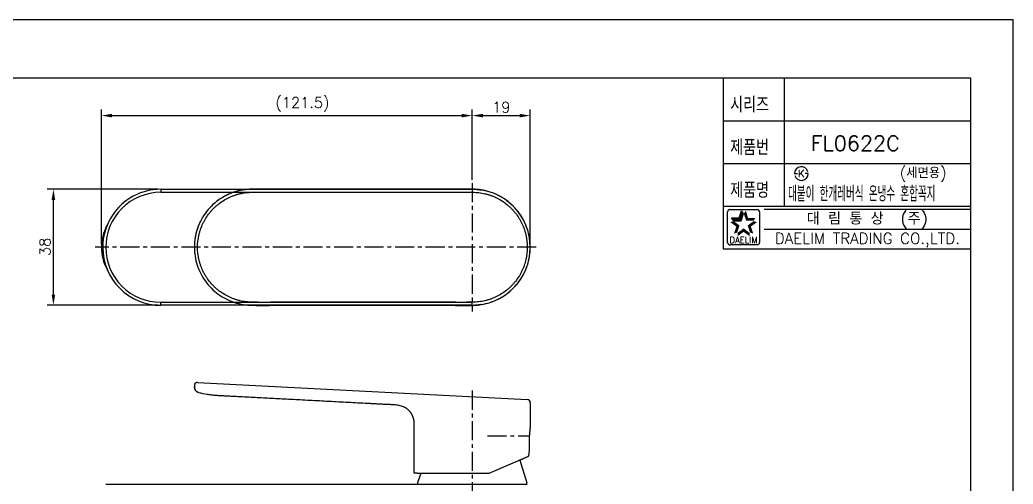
# Model space of a CAD drawing. Extents: x 19896 to 20490, y -3930 to -3510.
# Drawn here: x 20164.6 to 20489.9, y -3662.1 to -3510.2 of the extents above; entities that cross this region are included whole.
import ezdxf
from ezdxf.enums import TextEntityAlignment as Align

# ---------------------------------------------------------------- set-up
doc = ezdxf.new("R2010")
doc.units = 0
doc.header["$LTSCALE"] = 5
doc.header["$MEASUREMENT"] = 0
doc.linetypes.add('CENTER', pattern=[2, 1.25, -0.25, 0.25, -0.25])
doc.layers.get('0').update_dxf_attribs({"color": 2, "linetype": 'CONTINUOUS'})
doc.layers.get('Defpoints').update_dxf_attribs({"linetype": 'CONTINUOUS'})
for name, color, linetype in [('CL', 1, 'CENTER'), ('D', 2, 'CONTINUOUS'), ('TXT', 4, 'CONTINUOUS')]:
    doc.layers.add(name, color=color, linetype=linetype)
doc.styles.add('GHS', font='romans', dxfattribs={"bigfont": 'ghs'})
doc.styles.add('ROMANS', font='ROMANS.shx', dxfattribs={"height": 3.5})
doc.dimstyles.new('HONG', dxfattribs={"dimscale": 0, "dimtxt": 3.5, "dimasz": 3.5, "dimexe": 2, "dimexo": 1, "dimgap": 1, "dimtad": 1, "dimdec": 4, "dimdsep": 46, "dimtxsty": 'GHS', "dimcen": 3, "dimclrd": 2, "dimclre": 2, "dimclrt": 2, "dimadec": 0, "dimazin": 0, "dimtfac": 1, "dimtdec": 4, "dimtmove": 0, "dimatfit": 2, "dimfxl": 0, "dimtvp": 1, "dimtolj": 1, "dimarcsym": 0})

# ---------------------------------------------------------------- blocks, each defined once
blk = doc.blocks.new('*D5')
at = {"layer": 'D', "color": 2, "lineweight": -2}
for p, q in [((20191.3, -3583.57), (20191.3, -3539.49)), ((20194.8, -3541.49), (20309.25, -3541.49)), ((20312.75, -3562.56), (20312.75, -3539.49))]:
    blk.add_line(p, q, dxfattribs=at)
at = {"layer": 'D', "color": 2}
for points in [[(20194.8, -3540.91), (20194.8, -3542.08), (20191.3, -3541.49)], [(20309.25, -3540.91), (20309.25, -3542.08), (20312.75, -3541.49)]]:
    blk.add_solid(points, dxfattribs=at)
at = {"layer": 'Defpoints', "color": 0}
for p in [(20312.75, -3541.49), (20312.75, -3563.56), (20191.3, -3584.57)]:
    blk.add_point(p, dxfattribs=at)
at = {"layer": 'D', "color": 2, "insert": (20257.16, -3537.83), "char_height": 3.5, "attachment_point": 5, "style": 'GHS'}
blk.add_mtext('\\A1;(121.5)', dxfattribs=at)
blk = doc.blocks.new('*D6')
at = {"layer": 'D', "color": 2, "lineweight": -2}
for p, q in [((20312.75, -3550.03), (20312.75, -3539.49)), ((20316.25, -3541.49), (20328.25, -3541.49)), ((20331.75, -3583.6), (20331.75, -3539.49))]:
    blk.add_line(p, q, dxfattribs=at)
at = {"layer": 'D', "color": 2}
for points in [[(20316.25, -3540.91), (20316.25, -3542.08), (20312.75, -3541.49)], [(20328.25, -3540.91), (20328.25, -3542.08), (20331.75, -3541.49)]]:
    blk.add_solid(points, dxfattribs=at)
at = {"layer": 'Defpoints', "color": 0}
for p in [(20331.75, -3541.49), (20312.75, -3551.03), (20331.75, -3584.6)]:
    blk.add_point(p, dxfattribs=at)
at = {"layer": 'D', "color": 2, "insert": (20322.25, -3538.74), "char_height": 3.5, "attachment_point": 5, "style": 'GHS'}
blk.add_mtext('\\A1;19', dxfattribs=at)
blk = doc.blocks.new('*D7')
at = {"layer": 'D', "color": 2, "lineweight": -2}
for p, q in [((20209.75, -3565.6), (20173.6, -3565.6)), ((20175.6, -3600.1), (20175.6, -3569.1)), ((20209.75, -3603.6), (20173.6, -3603.6))]:
    blk.add_line(p, q, dxfattribs=at)
at = {"layer": 'D', "color": 2}
for points in [[(20175.02, -3569.1), (20176.18, -3569.1), (20175.6, -3565.6)], [(20175.02, -3600.1), (20176.18, -3600.1), (20175.6, -3603.6)]]:
    blk.add_solid(points, dxfattribs=at)
at = {"layer": 'Defpoints', "color": 0}
for p in [(20175.6, -3565.6), (20210.75, -3565.6), (20210.75, -3603.6)]:
    blk.add_point(p, dxfattribs=at)
at = {"layer": 'D', "color": 2, "insert": (20172.85, -3584.46), "char_height": 3.5, "attachment_point": 5, "rotation": 90, "style": 'GHS'}
blk.add_mtext('\\A1;38', dxfattribs=at)

msp = doc.modelspace()

# ---------------------------------------------------------------- linework, layer by layer
at = {"color": 7}
for p, q in [((20394.91222, -3529.15456), (20394.91222, -3585.15456)), ((20414.91222, -3529.15456), (20414.91222, -3571.15456)), ((20394.91222, -3543.15456), (20475.91222, -3543.15456)), ((20394.91222, -3557.15456), (20475.91222, -3557.15456)), ((20394.91222, -3571.15456), (20475.91222, -3571.15456)), ((20394.91222, -3585.15456), (20475.91222, -3585.15456))]:
    msp.add_line(p, q, dxfattribs=at)
at = {"color": 7, "linetype": 'Continuous'}
for p, q in [((20210.7521, -3565.59718), (20312.7521, -3565.59718)), ((20210.7521, -3565.59718), (20210.7521, -3566.59718)), ((20210.7521, -3566.597), (20312.7521, -3566.59718)), ((20240.60335, -3565.57888), (20240.19597, -3565.5952)), ((20241.0075, -3565.56548), (20240.60335, -3565.57888)), ((20241.41027, -3565.55407), (20241.0075, -3565.56548)), ((20241.81256, -3565.5445), (20241.41027, -3565.55407)), ((20242.21504, -3565.53676), (20241.81256, -3565.5445)), ((20242.81952, -3565.5284), (20242.21504, -3565.53676)), ((20243.42197, -3565.52345), (20242.81952, -3565.5284)), ((20244.01973, -3565.52144), (20243.42197, -3565.52345)), ((20246.17202, -3565.53238), (20245.00586, -3565.52347)), ((20249.91674, -3565.57497), (20246.17202, -3565.53238)), ((20251.35768, -3565.58403), (20249.91674, -3565.57497)), ((20251.71355, -3565.5853), (20251.35768, -3565.58403)), ((20265.66022, -3565.57192), (20251.71355, -3565.5853)), ((20282.90228, -3565.57436), (20265.66022, -3565.57192)), ((20299.67654, -3565.58716), (20282.90228, -3565.57436)), ((20302.17517, -3565.58393), (20299.67654, -3565.58716)), ((20303.98081, -3565.57141), (20302.17517, -3565.58393)), ((20308.46098, -3565.52374), (20303.98081, -3565.57141)), ((20311.66378, -3565.5437), (20308.46098, -3565.52374)), ((20310.75616, -3565.4657), (20310.8897, -3565.46233)), ((20310.8897, -3565.46233), (20311.02109, -3565.46)), ((20311.02109, -3565.46), (20311.15144, -3565.4586)), ((20311.15144, -3565.4586), (20311.28118, -3565.45808)), ((20311.28118, -3565.45808), (20311.4105, -3565.45839)), ((20311.4105, -3565.45839), (20311.53961, -3565.45949)), ((20311.53961, -3565.45949), (20311.66869, -3565.46136)), ((20311.86257, -3565.46555), (20311.99217, -3565.46924)), ((20311.99217, -3565.46924), (20312.12214, -3565.47364)), ((20312.12214, -3565.47364), (20312.25259, -3565.47874)), ((20312.25259, -3565.47874), (20312.38356, -3565.48453)), ((20312.38356, -3565.48453), (20312.51515, -3565.49101)), ((20312.44368, -3565.57738), (20312.55018, -3565.57701)), ((20312.51515, -3565.49101), (20312.6474, -3565.49817)), ((20312.55018, -3565.57701), (20312.66426, -3565.57714)), ((20312.65696, -3565.57644), (20312.62074, -3565.57703)), ((20312.65696, -3565.57644), (20312.62087, -3565.57675)), ((20312.6474, -3565.49817), (20312.78038, -3565.50601)), ((20312.66426, -3565.57714), (20312.86768, -3565.57851)), ((20312.77849, -3565.57428), (20312.73136, -3565.57268)), ((20312.7521, -3565.59718), (20312.7521, -3566.59718)), ((20312.78038, -3565.50601), (20312.91414, -3565.51454)), ((20312.91414, -3565.51454), (20313.04887, -3565.52377)), ((20313.04887, -3565.52377), (20313.18435, -3565.53369)), ((20313.18435, -3565.53369), (20313.32027, -3565.54427)), ((20313.32027, -3565.54427), (20313.45676, -3565.55551)), ((20313.45676, -3565.55551), (20313.59395, -3565.56745)), ((20313.59395, -3565.56745), (20313.73195, -3565.58007)), ((20313.73195, -3565.58007), (20313.87085, -3565.59341)), ((20313.87085, -3565.59341), (20314.01068, -3565.60747)), ((20314.01068, -3565.60747), (20314.15125, -3565.62224)), ((20314.15125, -3565.62224), (20314.29232, -3565.63771)), ((20314.29232, -3565.63771), (20314.43366, -3565.65384)), ((20314.43366, -3565.65384), (20314.57505, -3565.67062)), ((20314.57505, -3565.67062), (20314.71626, -3565.68801)), ((20314.71626, -3565.68801), (20314.85707, -3565.706)), ((20314.85707, -3565.706), (20314.99782, -3565.72462)), ((20314.99782, -3565.72462), (20315.14047, -3565.74415)), ((20315.14047, -3565.74415), (20315.28496, -3565.76461)), ((20315.28496, -3565.76461), (20315.4325, -3565.78621)), ((20315.4325, -3565.78621), (20315.59606, -3565.81101)), ((20315.59606, -3565.81101), (20315.74177, -3565.83387)), ((20191.7521, -3584.59727), (20191.76033, -3584.03791)), ((20210.7521, -3602.59735), (20312.7521, -3602.59718)), ((20210.7521, -3603.59718), (20210.7521, -3602.59718)), ((20312.7521, -3603.59718), (20210.75211, -3603.59718)), ((20309.75313, -3603.66522), (20309.27096, -3603.59718)), ((20309.75214, -3603.59734), (20309.75286, -3603.66506)), ((20309.75283, -3603.66407), (20309.75286, -3603.66503)), ((20309.75286, -3603.66429), (20309.75309, -3603.66509)), ((20310.81131, -3603.73007), (20310.66924, -3603.72581)), ((20310.94787, -3603.73307), (20310.81131, -3603.73007)), ((20311.27227, -3603.73616), (20311.14488, -3603.7356)), ((20311.39723, -3603.73593), (20311.27227, -3603.73616)), ((20311.52022, -3603.73497), (20311.39723, -3603.73593)), ((20311.6416, -3603.73334), (20311.52022, -3603.73497)), ((20311.76154, -3603.73108), (20311.6416, -3603.73334)), ((20311.88018, -3603.72824), (20311.76154, -3603.73108)), ((20311.99764, -3603.72483), (20311.88018, -3603.72824)), ((20312.11405, -3603.7209), (20311.99764, -3603.72483)), ((20312.22952, -3603.71646), (20312.11405, -3603.7209)), ((20312.34413, -3603.71154), (20312.22952, -3603.71646)), ((20312.51462, -3603.70329), (20312.34413, -3603.71154)), ((20312.57578, -3603.61733), (20312.45534, -3603.61699)), ((20312.68358, -3603.69404), (20312.51462, -3603.70329)), ((20312.69993, -3603.61706), (20312.57578, -3603.61733)), ((20312.85119, -3603.68384), (20312.68358, -3603.69404)), ((20312.87954, -3603.6161), (20312.69993, -3603.61706)), ((20312.7521, -3603.59718), (20312.7521, -3602.59718)), ((20312.77716, -3603.57287), (20312.77136, -3603.57307)), ((20312.78057, -3603.57275), (20312.78362, -3603.57265)), ((20313.01762, -3603.67272), (20312.85119, -3603.68384)), ((20313.183, -3603.66072), (20313.01762, -3603.67272)), ((20313.34743, -3603.64787), (20313.183, -3603.66072)), ((20313.511, -3603.63418), (20313.34743, -3603.64787)), ((20313.61961, -3603.6246), (20313.511, -3603.63418)), ((20313.7819, -3603.60955), (20313.61961, -3603.6246)), ((20313.9435, -3603.59372), (20313.7819, -3603.60955)), ((20314.10444, -3603.57711), (20313.9435, -3603.59372)), ((20314.26466, -3603.55975), (20314.10444, -3603.57711)), ((20314.42411, -3603.54165), (20314.26466, -3603.55975)), ((20314.58272, -3603.52284), (20314.42411, -3603.54165)), ((20314.74046, -3603.50332), (20314.58272, -3603.52284)), ((20314.89724, -3603.48313), (20314.74046, -3603.50332)), ((20315.05302, -3603.46228), (20314.89724, -3603.48313)), ((20315.20767, -3603.4408), (20315.05302, -3603.46228)), ((20315.36094, -3603.41873), (20315.20767, -3603.4408)), ((20315.50637, -3603.39707), (20315.36094, -3603.41873)), ((20315.65239, -3603.3746), (20315.50637, -3603.39707)), ((20315.74121, -3603.36058), (20315.65239, -3603.3746)), ((20221.75718, -3629.8168), (20221.75718, -3630.2687)), ((20222.80932, -3628.81817), (20330.80952, -3634.47822)), ((20223.24555, -3632.20218), (20223.11967, -3632.16435)), ((20223.2456, -3632.20214), (20223.24544, -3632.20212)), ((20331.75718, -3635.47685), (20331.75718, -3643.32788)), ((20318.27156, -3658.52788), (20331.01274, -3653.11957)), ((20328.31519, -3654.26461), (20330.75537, -3653.22882)), ((20328.31789, -3654.3384), (20330.63039, -3661.7384)), ((20294.75537, -3658.52788), (20293.75718, -3658.52788)), ((20294.76356, -3658.52788), (20318.27156, -3658.52788)), ((20295.8771, -3658.52788), (20294.87382, -3661.7384)), ((20192.75262, -3662.12788), (20312.7521, -3662.12788)), ((20312.7521, -3662.12788), (20330.7521, -3662.12788))]:
    msp.add_line(p, q, dxfattribs=at)
at = {"color": 2, "linetype": 'Continuous'}
for p, q in [((20396.38971, -3583.02004), (20396.38971, -3573.02004)), ((20397.13971, -3572.27004), (20406.13971, -3572.27004)), ((20406.88971, -3573.02004), (20406.88971, -3583.02004)), ((20408.41222, -3572.15456), (20475.91222, -3572.15456)), ((20408.41222, -3578.65456), (20475.91222, -3578.65456)), ((20406.13971, -3583.77004), (20397.38971, -3583.77004))]:
    msp.add_line(p, q, dxfattribs=at)
at = {"color": 2}
for p, q in [((20398.39145, -3575.88693), (20397.72635, -3574.9715)), ((20397.72635, -3574.9715), (20400.15136, -3574.9715)), ((20400.15136, -3574.9715), (20400.90073, -3572.66517)), ((20400.81646, -3575.88693), (20401.56583, -3573.58061)), ((20401.56583, -3573.58061), (20400.90073, -3572.66517)), ((20398.39145, -3575.88693), (20400.81646, -3575.88693))]:
    msp.add_line(p, q, dxfattribs=at)
at = {"linetype": 'Continuous'}
msp.add_lwpolyline([(19895.91222, -3930.15456), (20489.91222, -3930.15456), (20489.91222, -3510.15456), (19895.91222, -3510.15456)], close=True, dxfattribs=at)
at = {"color": 7, "linetype": 'Continuous'}
for points in [[(20240.19597, -3565.5952), (20239.99039, -3565.60483), (20239.78322, -3565.61563), (20239.57442, -3565.62779), (20239.36399, -3565.64149), (20239.15196, -3565.65692), (20238.93832, -3565.67427), (20238.72309, -3565.69376), (20238.50627, -3565.71565), (20238.28785, -3565.74023), (20238.06782, -3565.76777), (20237.84622, -3565.79856), (20237.62361, -3565.8326), (20237.40126, -3565.86962), (20237.18007, -3565.90943), (20236.95991, -3565.95219), (20236.74054, -3565.99804), (20236.52193, -3566.04691), (20236.30411, -3566.09862), (20236.08713, -3566.15299), (20235.87102, -3566.20986), (20235.65579, -3566.26913), (20235.44136, -3566.33082), (20235.22763, -3566.39498), (20235.01451, -3566.46163), (20234.80194, -3566.53083), (20234.58981, -3566.6026), (20234.37803, -3566.67701), (20234.16652, -3566.75409), (20233.95519, -3566.83388), (20233.74397, -3566.91643), (20233.53292, -3567.00177), (20233.32206, -3567.08991), (20233.11146, -3567.18088), (20232.90114, -3567.27471), (20232.69119, -3567.37141), (20232.48164, -3567.47103), (20232.27264, -3567.57354), (20232.06429, -3567.67895), (20231.85665, -3567.78726), (20231.64977, -3567.89848), (20231.44368, -3568.01263), (20231.23842, -3568.12969), (20231.03402, -3568.24969), (20230.83052, -3568.37262), (20230.62796, -3568.49848), (20230.42638, -3568.62729), (20230.22582, -3568.75905), (20230.02632, -3568.89376), (20229.82793, -3569.03142), (20229.63068, -3569.17205), (20229.43462, -3569.31564), (20229.2398, -3569.46221), (20229.04625, -3569.61174), (20228.85402, -3569.76425), (20228.66317, -3569.91975), (20228.47373, -3570.07822), (20228.28576, -3570.23967), (20228.0993, -3570.40411), (20227.91439, -3570.57152), (20227.73109, -3570.7419), (20227.54945, -3570.91526), (20227.36951, -3571.09158), (20227.19133, -3571.27087), (20227.01495, -3571.45312), (20226.84044, -3571.63833), (20226.66784, -3571.82649), (20226.49722, -3572.0176), (20226.32862, -3572.21164), (20226.1621, -3572.40863), (20225.99772, -3572.60854), (20225.83554, -3572.81138), (20225.67562, -3573.01713), (20225.51802, -3573.22579), (20225.36277, -3573.43732), (20225.20995, -3573.65173), (20225.0596, -3573.86898), (20224.91178, -3574.08906), (20224.76656, -3574.31195), (20224.62397, -3574.53764), (20224.4841, -3574.7661), (20224.34698, -3574.99731), (20224.21268, -3575.23125), (20224.08126, -3575.46791), (20223.95278, -3575.70725), (20223.8273, -3575.94925), (20223.70488, -3576.19389), (20223.58558, -3576.44115), (20223.46947, -3576.69099), (20223.3566, -3576.94337), (20223.24704, -3577.19829), (20223.14083, -3577.45569), (20223.03805, -3577.71555), (20222.93876, -3577.97783), (20222.84302, -3578.2425), (20222.75088, -3578.50952), (20222.66242, -3578.77884), (20222.57768, -3579.05044), (20222.49673, -3579.32426), (20222.41964, -3579.60026), (20222.34646, -3579.8784), (20222.27725, -3580.15863), (20222.21209, -3580.4409), (20222.15102, -3580.72516), (20222.09411, -3581.01137), (20222.04142, -3581.29947), (20221.993, -3581.58941), (20221.94892, -3581.88115), (20221.90924, -3582.17462), (20221.87402, -3582.46977), (20221.84332, -3582.76652), (20221.8222, -3583.0077)], [(20245.00586, -3565.52347), (20244.80965, -3565.5226), (20244.01973, -3565.52144)], [(20309.25695, -3565.59718), (20309.53277, -3565.55379), (20309.74922, -3565.52959)], [(20309.74914, -3565.5296), (20309.78722, -3565.52573), (20309.87567, -3565.51723), (20309.96741, -3565.50914), (20310.05967, -3565.50171), (20310.14964, -3565.49513), (20310.23684, -3565.48933)], [(20310.23684, -3565.48933), (20310.31949, -3565.48436), (20310.39858, -3565.48005), (20310.47434, -3565.47632), (20310.54744, -3565.47309), (20310.61857, -3565.47027), (20310.75616, -3565.4657)], [(20311.66869, -3565.46136), (20311.73327, -3565.46257), (20311.86257, -3565.46555)], [(20312.29782, -3565.57868), (20312.32785, -3565.57834), (20312.44368, -3565.57738)], [(20309.75215, -3603.59718), (20309.75218, -3603.62695), (20309.7524, -3603.63805), (20309.75265, -3603.64794), (20309.75268, -3603.65575), (20309.75266, -3603.66109), (20309.75286, -3603.66429)], [(20310.27755, -3603.70745), (20310.19083, -3603.70196), (20310.10061, -3603.69565), (20310.00562, -3603.68831), (20309.90855, -3603.68004), (20309.80999, -3603.67081), (20309.75286, -3603.66506)], [(20310.66924, -3603.72581), (20310.59561, -3603.72312), (20310.5199, -3603.72), (20310.44182, -3603.71639), (20310.36114, -3603.71224), (20310.27755, -3603.70745)], [(20311.14488, -3603.7356), (20311.08009, -3603.73499), (20310.94787, -3603.73307)], [(20312.45534, -3603.61699), (20312.42887, -3603.61683), (20312.31715, -3603.61584)], [(20223.11967, -3632.16435), (20222.88786, -3632.06983), (20222.66764, -3631.94589), (20222.46315, -3631.79336), (20222.27857, -3631.61527), (20222.11836, -3631.41504), (20221.9857, -3631.19653), (20221.88242, -3630.96514), (20221.81027, -3630.72633), (20221.76894, -3630.48449), (20221.75718, -3630.2687)]]:
    msp.add_lwpolyline(points, dxfattribs=at)
for centre, radius, start, end in [((20210.75056, -3584.59558), 18.99793, 89.995328, 204.0988673), ((20210.75064, -3584.59566), 17.9981, 89.9953279, 180.0041287), ((20312.77153, -3580.95133), 15.37532, 88.4246929, 90.4269434), ((20312.75431, -3584.59498), 18.99709, 359.993351, 90.006649), ((20312.21836, -3587.48718), 21.93684, 82.409698, 83.9386653), ((20311.64659, -3591.72134), 26.20942, 81.2035711, 82.3933645), ((20206.23201, -3584.59217), 14.92937, 152.1143508, 180.019733), ((20206.15785, -3584.56085), 14.84917, 150.9436462, 152.0873315), ((20206.14802, -3584.55542), 14.83795, 150.670864, 150.943537), ((20206.22763, -3584.60303), 14.92499, 179.9780315, 209.2674107), ((20204.75753, -3584.58886), 13.02288, 180.0366853, 185.4619129), ((20204.49837, -3584.59866), 12.76371, 177.4268191, 179.9934409), ((20204.95231, -3584.62091), 13.21819, 174.6633875, 177.418817), ((20210.75055, -3584.59878), 18.99793, 179.9951707, 270.0046823), ((20210.75063, -3584.5987), 17.9981, 179.9944546, 270.004682), ((20240.75963, -3584.57394), 19.00245, 175.256158, 179.9988463), ((20312.75431, -3584.59939), 18.99709, 269.993351, 0.006649), ((20210.7521, -3584.59718), 19, 261.6528655, 270), ((20309.96162, -3521.08946), 82.53148, 271.3043549, 271.8247563), ((20312.69055, -3587.37601), 16.24736, 268.3473987, 269.225357), ((20312.68973, -3587.42497), 16.19839, 269.2259095, 270.1016243), ((20310.13851, -3526.82565), 76.79257, 271.8291233, 271.9644427), ((20312.77883, -3590.0667), 13.54977, 269.2268807, 270.3655067), ((20312.68945, -3587.35439), 16.26898, 270.1021754, 270.9781001), ((20312.7521, -3584.59718), 19, 270, 279.0671642), ((20312.77608, -3589.64499), 13.97149, 270.3730221, 271.2264607), ((20222.757, -3629.81684), 1.00004, 87.0014092, 179.9977231), ((20223.75719, -3630.26858), 2.00003, 180.0034816, 250.7147866), ((20223.75453, -3630.28009), 1.98831, 250.6776501, 255.1645423), ((20330.75717, -3635.47686), 1.00001, 0.0006479, 86.999475), ((20295.16016, -3661.82788), 0.3, 162.6459754, 270), ((20330.34405, -3661.82788), 0.3, 270, 17.3540246)]:
    msp.add_arc(centre, radius, start, end, dxfattribs=at)
at = {"color": 2, "linetype": 'Continuous'}
for centre, radius, start, end in [((20397.13971, -3573.02004), 0.75, 90, 180), ((20406.13971, -3573.02004), 0.75, 0, 90), ((20397.26471, -3582.89504), 0.88388, 188.1301024, 278.1301024), ((20406.13971, -3583.02004), 0.75, 270, 0)]:
    msp.add_arc(centre, radius, start, end, dxfattribs=at)
at = {"color": 7, "linetype": 'Continuous'}
for points, knots in [([(20312.73136, -3565.57268), (20309.74017, -3565.47165), (20303.74846, -3565.62101), (20294.75719, -3565.56076), (20285.75717, -3565.57721), (20276.75718, -3565.57173), (20267.75719, -3565.57721), (20258.75718, -3565.56076), (20249.75723, -3565.62108), (20242.76228, -3565.44635), (20237.77277, -3565.71437), (20234.86167, -3566.43324), (20232.09585, -3567.5735), (20229.54301, -3569.13936), (20227.26685, -3571.08304), (20225.32255, -3573.35958), (20223.7583, -3575.91219), (20222.61264, -3578.678), (20222.03652, -3581.07785), (20221.86117, -3582.53358), (20221.82227, -3583.00242)], [0, 0, 0, 0, 0.089521467, 0.179300313, 0.269079158, 0.358858004, 0.448636849, 0.538415695, 0.628194541, 0.717973387, 0.747745231, 0.777517075, 0.807288919, 0.837060764, 0.866832608, 0.896604452, 0.926376296, 0.956148141, 0.985919985, 1, 1, 1, 1]), ([(20222.80932, -3584.57358), (20222.80927, -3583.23565), (20222.99926, -3581.554), (20223.49771, -3579.60854), (20223.90551, -3578.3314), (20224.41458, -3577.08834), (20225.02911, -3575.89701), (20225.70517, -3574.73963), (20226.48372, -3573.64533), (20227.34231, -3572.61661), (20228.0301, -3571.88328), (20228.75908, -3571.19121), (20229.77817, -3570.32147), (20231.14373, -3569.34755), (20232.60566, -3568.52603), (20233.82487, -3567.97131), (20234.76278, -3567.61103), (20235.7171, -3567.29743), (20236.68706, -3567.03541), (20237.67173, -3566.83535), (20238.99892, -3566.65436), (20240.33708, -3566.58371), (20241.67488, -3566.54813), (20242.67864, -3566.53002), (20243.68247, -3566.52216), (20244.68633, -3566.51993), (20245.69021, -3566.52198), (20246.69398, -3566.53561), (20247.69772, -3566.55154), (20248.70159, -3566.55386), (20249.70544, -3566.55956), (20250.70915, -3566.57736), (20251.71296, -3566.58865), (20253.05145, -3566.58997), (20254.72453, -3566.58175), (20256.73227, -3566.59209), (20258.73991, -3566.56905), (20260.74764, -3566.57197), (20262.75535, -3566.56899), (20264.76307, -3566.56687), (20266.77077, -3566.5744), (20269.44773, -3566.57262), (20272.12468, -3566.57643), (20274.80163, -3566.57289), (20276.80934, -3566.57432), (20278.81706, -3566.57339), (20280.82477, -3566.57541), (20282.83248, -3566.57305), (20284.8402, -3566.57473), (20286.84791, -3566.57272), (20288.85562, -3566.56674), (20290.86334, -3566.57127), (20292.53643, -3566.56837), (20293.87491, -3566.56963), (20294.87875, -3566.57521), (20295.88258, -3566.5835), (20296.88644, -3566.58553), (20297.89029, -3566.58273), (20299.22877, -3566.586), (20300.56724, -3566.59357), (20301.90572, -3566.58678), (20302.90948, -3566.57256), (20303.91327, -3566.56009), (20304.91713, -3566.55878), (20305.92098, -3566.55139), (20306.92467, -3566.53287), (20307.92849, -3566.52189), (20309.26697, -3566.52047), (20310.60547, -3566.52433), (20311.94381, -3566.54819), (20313.28164, -3566.58325), (20314.61981, -3566.65397), (20315.94698, -3566.83543), (20316.93132, -3567.03703), (20317.90156, -3567.29788), (20318.85621, -3567.6106), (20319.79378, -3567.97174), (20321.01312, -3568.52611), (20322.47544, -3569.347), (20323.84073, -3570.32132), (20324.85966, -3571.19122), (20325.58891, -3571.88301), (20326.27648, -3572.61656), (20327.13466, -3573.64559), (20327.91391, -3574.73941), (20328.58931, -3575.89719), (20329.20404, -3577.08842), (20329.71304, -3578.3315), (20330.12135, -3579.60848), (20330.61975, -3581.55396), (20330.80973, -3583.23563), (20330.80952, -3584.57356)], [0, 0, 0, 0, 0.031231066, 0.039052588, 0.046874948, 0.062510998, 0.070332091, 0.078152612, 0.093784861, 0.101603708, 0.109420926, 0.117238771, 0.125055743, 0.140681083, 0.156304809, 0.164118557, 0.171931732, 0.179745653, 0.187558083, 0.195371397, 0.203183377, 0.218804317, 0.226615665, 0.234426576, 0.242237512, 0.250048623, 0.257859624, 0.265670574, 0.273481551, 0.281292538, 0.289103467, 0.296914481, 0.30472541, 0.312536449, 0.328158442, 0.34378039, 0.359402345, 0.375024308, 0.390646259, 0.406268205, 0.421890161, 0.437512117, 0.468756022, 0.484377975, 0.49999993, 0.515621883, 0.531243836, 0.546865789, 0.562487745, 0.578109697, 0.593731642, 0.609353597, 0.624975563, 0.632786549, 0.640597531, 0.648408524, 0.656219457, 0.664030458, 0.671841406, 0.687463425, 0.695274408, 0.703085405, 0.710896355, 0.718707376, 0.726518272, 0.734329297, 0.742140214, 0.749951266, 0.765573191, 0.773384158, 0.781195442, 0.7968168, 0.804628461, 0.812441948, 0.820254698, 0.82806825, 0.835881554, 0.843695388, 0.859318927, 0.874944157, 0.882761167, 0.890579054, 0.898396113, 0.906215074, 0.921847152, 0.929667797, 0.937488922, 0.953124975, 0.960947374, 0.96876884, 1, 1, 1, 1]), ([(20309.74919, -3565.5296), (20309.73833, -3565.53073), (20309.71418, -3565.55269), (20309.70302, -3565.57951), (20309.6987, -3565.59716)], [0, 0, 0, 0, 0.375224624, 1, 1, 1, 1]), ([(20331.75718, -3584.57355), (20331.75717, -3583.57878), (20331.60061, -3581.58911), (20330.90171, -3578.67803), (20329.75609, -3575.9122), (20328.19167, -3573.35939), (20326.24759, -3571.08312), (20323.97116, -3569.13921), (20321.41852, -3567.57353), (20318.65271, -3566.43323), (20315.74832, -3565.71606), (20313.76615, -3565.60826), (20312.77849, -3565.57428)], [0, 0, 0, 0, 0.100071551, 0.200143103, 0.300214655, 0.400286206, 0.500357758, 0.60042931, 0.700500862, 0.800572414, 0.900643966, 1, 1, 1, 1]), ([(20314.53473, -3565.67298), (20314.42049, -3565.66092), (20313.97464, -3565.61771), (20313.52714, -3565.59096), (20313.19421, -3565.58182)], [0, 0, 0, 0, 0.256465335, 1, 1, 1, 1]), ([(20221.75718, -3584.57356), (20221.75718, -3585.56834), (20221.91375, -3587.558), (20222.61265, -3590.46908), (20223.75827, -3593.23491), (20225.32269, -3595.78772), (20227.26677, -3598.06398), (20229.5432, -3600.00789), (20232.09584, -3601.57358), (20234.86165, -3602.71388), (20237.77298, -3603.43276), (20242.76209, -3603.70073), (20249.7573, -3603.52604), (20258.75716, -3603.58635), (20267.75719, -3603.5699), (20276.75718, -3603.57538), (20285.75717, -3603.5699), (20294.75718, -3603.58635), (20303.76172, -3603.526), (20309.76639, -3603.67614), (20312.77091, -3603.57308)], [0, 0, 0, 0, 0.029300431, 0.058600939, 0.087901447, 0.117201954, 0.146502462, 0.17580297, 0.205103477, 0.234403985, 0.263704493, 0.293005001, 0.381362502, 0.469720003, 0.558077503, 0.646435004, 0.734792505, 0.823150006, 0.911507507, 1, 1, 1, 1]), ([(20330.80952, -3584.57356), (20330.80986, -3585.91148), (20330.58378, -3587.92908), (20329.8416, -3590.50546), (20329.20399, -3592.05864), (20328.58966, -3593.25004), (20327.9141, -3594.40773), (20327.13501, -3595.50166), (20326.2765, -3596.53043), (20325.58884, -3597.26387), (20324.85987, -3597.95596), (20323.84079, -3598.82571), (20322.47542, -3599.79991), (20321.01323, -3600.621), (20319.79396, -3601.17555), (20318.85623, -3601.53629), (20317.90176, -3601.84948), (20316.93166, -3602.11093), (20315.94714, -3602.31161), (20314.62001, -3602.49316), (20313.2818, -3602.56332), (20311.944, -3602.59875), (20310.94025, -3602.61692), (20309.93642, -3602.62481), (20308.93256, -3602.62708), (20307.92868, -3602.62496), (20306.92491, -3602.61128), (20305.92116, -3602.59572), (20304.9173, -3602.5937), (20303.91344, -3602.58737), (20302.90975, -3602.56879), (20301.90594, -3602.55785), (20300.56745, -3602.5577), (20298.89436, -3602.56476), (20296.88662, -3602.55507), (20294.87899, -3602.57837), (20292.87125, -3602.57484), (20290.86355, -3602.57821), (20288.85583, -3602.58038), (20286.84813, -3602.57257), (20284.17117, -3602.575), (20280.82499, -3602.5712), (20277.4788, -3602.57338), (20274.80185, -3602.57371), (20272.79413, -3602.57141), (20270.78642, -3602.57408), (20268.77871, -3602.57162), (20266.77099, -3602.57457), (20264.76329, -3602.57955), (20262.75557, -3602.57637), (20261.08248, -3602.57849), (20259.744, -3602.57727), (20258.74015, -3602.57153), (20257.73633, -3602.56342), (20256.73247, -3602.5619), (20255.72861, -3602.56461), (20254.72476, -3602.56184), (20253.72091, -3602.55655), (20252.71705, -3602.55541), (20251.71319, -3602.56083), (20250.70943, -3602.57503), (20249.70563, -3602.5867), (20248.70177, -3602.58787), (20247.69793, -3602.59599), (20246.69424, -3602.61457), (20245.69042, -3602.62504), (20244.35194, -3602.62635), (20243.01344, -3602.62259), (20241.67509, -3602.5991), (20240.33726, -3602.56407), (20238.99912, -3602.49279), (20237.67192, -3602.31167), (20236.68746, -3602.11065), (20235.71734, -3601.84929), (20234.76276, -3601.53638), (20233.82505, -3601.17559), (20232.60582, -3600.62095), (20231.14364, -3599.79988), (20229.77819, -3598.82577), (20228.75919, -3597.95594), (20227.78707, -3597.03363), (20226.67745, -3595.77518), (20225.70545, -3594.40749), (20225.02916, -3593.25018), (20224.41455, -3592.05889), (20223.90558, -3590.81578), (20223.4977, -3589.53866), (20222.99939, -3587.59315), (20222.80936, -3585.91152), (20222.80932, -3584.57358)], [0, 0, 0, 0, 0.031231374, 0.046869147, 0.062505392, 0.070326589, 0.078147261, 0.093779622, 0.101598585, 0.109415859, 0.117233814, 0.125050884, 0.140676412, 0.156300259, 0.164114149, 0.171927472, 0.17974132, 0.187553971, 0.195367364, 0.203179349, 0.218800497, 0.226611938, 0.234422941, 0.242233976, 0.250045184, 0.257856279, 0.265667327, 0.273478398, 0.281289492, 0.289100507, 0.296911629, 0.304722629, 0.312533778, 0.328155964, 0.343778103, 0.359400251, 0.375022411, 0.390644555, 0.406266691, 0.42188884, 0.43751099, 0.468755282, 0.499999576, 0.515621721, 0.531243866, 0.546866013, 0.562488161, 0.578110308, 0.593732448, 0.609354596, 0.624976756, 0.632787836, 0.640598915, 0.648410001, 0.656221034, 0.664032131, 0.671843175, 0.679654265, 0.687465403, 0.695276483, 0.703087579, 0.710898623, 0.718709744, 0.726520732, 0.734331856, 0.742142868, 0.749954023, 0.765576133, 0.77338721, 0.781198573, 0.796820126, 0.804631974, 0.812445573, 0.820258295, 0.828072116, 0.835885445, 0.84369936, 0.859323167, 0.874948626, 0.882765734, 0.890583634, 0.90621367, 0.921846043, 0.929666713, 0.937487878, 0.953124202, 0.960946647, 0.968768297, 1, 1, 1, 1]), ([(20312.77091, -3603.57308), (20313.76114, -3603.53912), (20315.74606, -3603.43163), (20318.65269, -3602.71387), (20321.41851, -3601.5736), (20323.97135, -3600.00775), (20326.24751, -3598.06406), (20328.19181, -3595.78753), (20329.75606, -3593.23492), (20330.90172, -3590.46911), (20331.60063, -3587.55777), (20331.75718, -3585.56833), (20331.75718, -3584.57355)], [0, 0, 0, 0, 0.099585165, 0.199631258, 0.29967735, 0.399723443, 0.499769535, 0.599815628, 0.69986172, 0.799907813, 0.899953905, 1, 1, 1, 1]), ([(20314.72537, -3603.50112), (20314.57558, -3603.51842), (20313.99121, -3603.57959), (20313.40387, -3603.61354), (20312.96717, -3603.62099)], [0, 0, 0, 0, 0.256634998, 1, 1, 1, 1]), ([(20315.09643, -3603.452), (20314.91421, -3603.47465), (20314.24271, -3603.55256), (20313.56745, -3603.60276), (20313.07512, -3603.61328)], [0, 0, 0, 0, 0.271612842, 1, 1, 1, 1]), ([(20315.74313, -3603.36028), (20315.65643, -3603.3741), (20315.31795, -3603.4264), (20314.9784, -3603.47189), (20314.72537, -3603.50112)], [0, 0, 0, 0, 0.256327604, 1, 1, 1, 1]), ([(20293.75718, -3658.52788), (20293.75718, -3657.63021), (20293.75718, -3655.83491), (20293.75718, -3653.15516), (20293.75718, -3650.57464), (20293.75718, -3648.09061), (20293.75717, -3646.09046), (20293.7572, -3644.68848), (20293.75714, -3643.88737), (20293.75738, -3643.28654), (20293.75641, -3642.68572), (20293.75925, -3642.18503), (20293.74167, -3641.78485), (20293.7008, -3641.3864), (20293.61052, -3640.89316), (20293.44611, -3640.31443), (20293.15054, -3639.56961), (20292.74454, -3638.87275), (20292.24275, -3638.24823), (20291.82133, -3637.81771), (20291.43379, -3637.50092), (20291.11267, -3637.26639), (20290.86357, -3637.1007), (20290.59146, -3636.94832), (20290.16982, -3636.75954), (20289.56927, -3636.56262), (20288.79124, -3636.37996), (20287.97867, -3636.24547), (20287.16666, -3636.16166), (20286.37091, -3636.11845), (20285.58741, -3636.09667), (20284.54281, -3636.07002), (20283.23112, -3635.99996), (20281.65365, -3635.90343), (20280.07438, -3635.82308), (20277.97096, -3635.71655), (20275.34208, -3635.57579), (20272.18667, -3635.41176), (20269.03141, -3635.24594), (20265.87641, -3635.08074), (20262.72027, -3634.91529), (20259.56747, -3634.75007), (20255.49525, -3634.53665), (20250.65345, -3634.28291), (20245.949, -3634.03636), (20242.30423, -3633.84534), (20239.57078, -3633.70209), (20236.83733, -3633.55884), (20234.55946, -3633.43944), (20232.73717, -3633.34398), (20231.37042, -3633.27227), (20230.00392, -3633.20073), (20228.63709, -3633.12981), (20227.27464, -3632.99181), (20225.46824, -3632.72634), (20224.12772, -3632.43565), (20223.24544, -3632.20212)], [0, 0, 0, 0, 0.0298004, 0.059599677, 0.088960929, 0.115467278, 0.142063371, 0.155360808, 0.162009629, 0.168658278, 0.175306696, 0.18195612, 0.185277122, 0.18859881, 0.19524661, 0.201894419, 0.208538238, 0.221813956, 0.228456994, 0.235103708, 0.241773014, 0.245047063, 0.248303793, 0.251698669, 0.255387108, 0.263623693, 0.272630922, 0.281898858, 0.290946052, 0.299716673, 0.308348597, 0.31696602, 0.334405174, 0.35195001, 0.369433292, 0.386899786, 0.421868145, 0.456830168, 0.491793217, 0.526759499, 0.561711614, 0.596713077, 0.631568374, 0.697084816, 0.757669346, 0.787958771, 0.818248167, 0.848537561, 0.87882695, 0.893971673, 0.909116269, 0.924261348, 0.939400122, 0.954545994, 0.969701666, 1, 1, 1, 1]), ([(20331.75718, -3643.32788), (20331.75805, -3643.32863), (20331.75478, -3643.33408), (20331.75564, -3643.34333), (20331.7516, -3643.36073), (20331.74854, -3643.38408), (20331.74363, -3643.41438), (20331.7356, -3643.46766), (20331.72321, -3643.55025), (20331.70631, -3643.66782), (20331.68692, -3643.80926), (20331.66573, -3643.97326), (20331.63462, -3644.23248), (20331.59634, -3644.60049), (20331.55758, -3645.0858), (20331.52966, -3645.61623), (20331.52107, -3645.98312), (20331.5195, -3646.17088)], [0, 0, 0, 0, 0.001203702, 0.004806027, 0.010794399, 0.019156246, 0.029874925, 0.042917665, 0.0758285, 0.117570737, 0.167722385, 0.225815223, 0.291297574, 0.442012789, 0.614511335, 0.802730323, 1, 1, 1, 1]), ([(20331.01274, -3653.11957), (20331.05556, -3653.1014), (20331.13933, -3653.02425), (20331.22868, -3652.8571), (20331.30498, -3652.62963), (20331.3926, -3652.22698), (20331.45724, -3651.62778), (20331.47621, -3651.12341), (20331.47866, -3650.85375)], [0, 0, 0, 0, 0.058869248, 0.137658343, 0.238878661, 0.361403975, 0.65869298, 1, 1, 1, 1])]:
    msp.add_open_spline(points, degree=3, knots=knots, dxfattribs=at)
msp.add_open_spline([(20331.47866, -3650.85375), (20331.49283, -3649.2928), (20331.50644, -3647.73184), (20331.5195, -3646.17088)], degree=3, dxfattribs=at)
at = {"color": 2}
for points in [[(20397.72635, -3574.9715), (20398.39145, -3575.88693), (20400.15136, -3574.9715), (20400.81646, -3575.88693)], [(20400.15136, -3574.9715), (20400.81646, -3575.88693), (20400.90073, -3572.66517), (20401.56583, -3573.58061)], [(20402.37869, -3572.66517), (20401.71359, -3573.58061), (20403.12806, -3574.9715), (20402.46296, -3575.88693)], [(20403.12806, -3574.9715), (20402.46296, -3575.88693), (20405.55307, -3574.9715), (20404.88797, -3575.88693)], [(20399.23151, -3577.80251), (20400.30766, -3577.45285), (20397.26963, -3576.37713), (20398.34579, -3576.02746)], [(20398.48214, -3580.10883), (20399.55829, -3579.75917), (20399.23151, -3577.80251), (20400.30766, -3577.45285)], [(20406.00979, -3576.37713), (20404.93363, -3576.02746), (20404.04791, -3577.80251), (20402.97176, -3577.45285)], [(20404.04791, -3577.80251), (20402.97176, -3577.45285), (20404.79728, -3580.10883), (20403.72113, -3579.75917)], [(20401.63971, -3579.55217), (20401.63971, -3578.42064), (20399.67783, -3580.97756), (20399.67783, -3579.84602)], [(20403.60158, -3580.97756), (20403.60158, -3579.84602), (20401.63971, -3579.55217), (20401.63971, -3578.42064)]]:
    msp.add_solid(points, dxfattribs=at)
at = {"layer": 'CL'}
msp.add_line((20317.75537, -3646.32788), (20331.51819, -3646.32788), dxfattribs=at)
at = {"layer": 'D'}
for p, q in [((20418.29491, -3560.47269), (20418.79491, -3560.47269)), ((20418.79491, -3560.47269), (20419.29491, -3560.47269)), ((20422.29491, -3560.47269), (20421.79491, -3560.47269)), ((20422.79491, -3560.47269), (20422.29491, -3560.47269))]:
    msp.add_line(p, q, dxfattribs=at)
at = {"layer": 'D', "color": 1, "linetype": 'CENTER'}
for p, q in [((20312.7521, -3563.55835), (20312.7521, -3605.5887)), ((20333.7521, -3584.57356), (20189.30265, -3584.57356)), ((20312.7521, -3631.53187), (20312.7521, -3809.12547))]:
    msp.add_line(p, q, dxfattribs=at)
at = {"layer": 'D'}
for start, end in [(15, 180), (195, 0)]:
    msp.add_arc((20420.54491, -3560.47269), 2.25, start, end, dxfattribs=at)
at = {"layer": 'D', "color": 0}
msp.add_arc((20328.03155, -3654.42788), 0.3, 17.3540246, 30.5587339, dxfattribs=at)
at = {"layer": 'TXT', "color": 4}
for p, q in [((19921.91222, -3529.15456), (20475.91222, -3529.15456)), ((20475.91222, -3529.15456), (20475.91222, -3919.15456))]:
    msp.add_line(p, q, dxfattribs=at)

# ---------------------------------------------------------------- texts
at = {"color": 7, "style": 'GHS'}
msp.add_text('FL0622C', height=5, dxfattribs=at).set_placement((20438.23292, -3550.57583), align=Align.MIDDLE)
at = {"style": 'GHS'}
msp.add_text('(세면용)', height=3.5, dxfattribs=at).set_placement((20452.79512, -3561.97339))
at = {"style": 'GHS', "width": 0.5}
msp.add_text('대붙이 한개레버식 온냉수 혼합꼭지', height=5, dxfattribs=at).set_placement((20416.2065, -3569.59336))
at = {"color": 7, "linetype": 'Continuous'}
for s, height, style, p in [('대 림 통 상  (주)', 4, 'GHS', (20442.17256, -3575.45947)), ('DAELIM TRADING CO.,LTD.', 3.6, 'ROMANS', (20442.17256, -3582.22681))]:
    msp.add_text(s, height=height, dxfattribs=dict(at, style=style)).set_placement(p, align=Align.MIDDLE)
at = {"color": 2, "linetype": 'Continuous', "style": 'ROMANS'}
msp.add_text('DAELIM', height=2, dxfattribs=at).set_placement((20401.63971, -3583.22004), align=Align.CENTER)
at = {"layer": 'D', "style": 'GHS', "width": 0.8}
for s, p in [('시리즈', (20397.25258, -3540.42517)), ('제품번', (20397.25258, -3554.42517)), ('제품명', (20397.25258, -3568.42517))]:
    msp.add_text(s, height=5, dxfattribs=at).set_placement(p)
at = {"layer": 'D', "style": 'GHS'}
msp.add_text('K', height=2.394, dxfattribs=at).set_placement((20420.54491, -3560.47269), align=Align.MIDDLE)

# ---------------------------------------------------------------- dimensions: what is measured, and where the dimension line sits
at = {"layer": 'D'}
for base, p1, p2, text, picture, middle in [((20312.7521, -3541.49379), (20191.30265, -3584.57356), (20312.7521, -3563.55835), '(121.5)', '*D5', (20257.15551, -3541.49379)), ((20331.7514, -3541.49379), (20312.7521, -3551.02607), (20331.7514, -3584.59939), '19', '*D6', (20322.25175, -3541.49379))]:
    dim = msp.add_linear_dim(base=base, p1=p1, p2=p2, text=text, dimstyle='HONG', override={"dimscale": 1, "dimfxl": 3}, dxfattribs=at)
    dim.commit()
    dim.dimension.update_dxf_attribs({"geometry": picture, "text_midpoint": middle, "dimtype": 128})
dim = msp.add_linear_dim(base=(20175.59853, -3565.59718), p1=(20210.75211, -3603.59718), p2=(20210.75211, -3565.59718), angle=90, dimstyle='HONG', override={"dimscale": 1, "dimfxl": 3}, dxfattribs=at)
dim.commit()
dim.dimension.update_dxf_attribs({"geometry": '*D7', "text_midpoint": (20175.59853, -3584.46197), "dimtype": 128})

doc.saveas('drawing.dxf')
